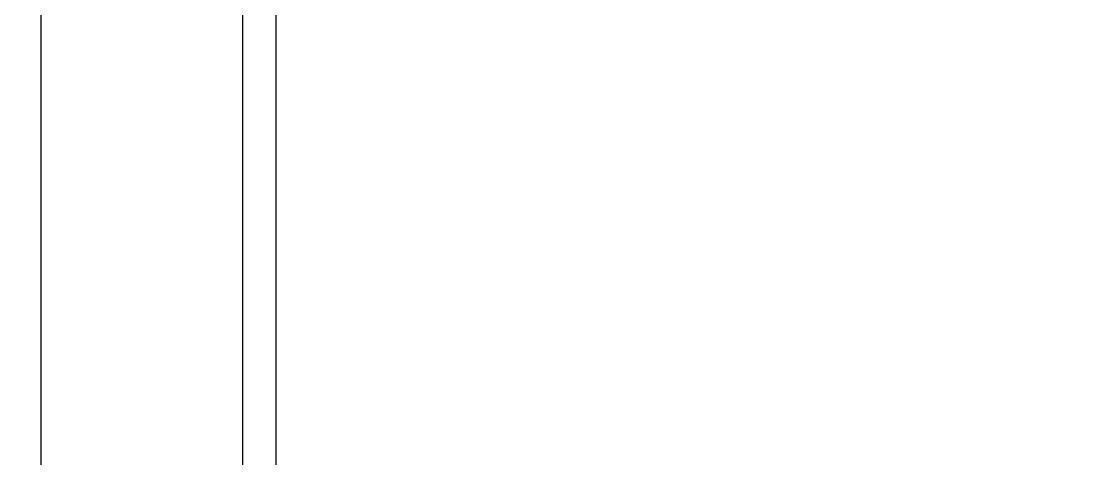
# Model space of a CAD drawing. Header units: inches. Extents: x 21 to 32698, y 13 to 3712.
# Drawn here: x 17855.2 to 17933.6, y 2508.6 to 2541.2 of the extents above; entities that cross this region are included whole.
import ezdxf

# ---------------------------------------------------------------- set-up
doc = ezdxf.new("R2010")
doc.units = ezdxf.units.IN
doc.header["$MEASUREMENT"] = 0
doc.layers.add('Z_MİM_-KM-WALL', color=8, linetype='Continuous', lineweight=25)
doc.layers.add('Z_MİM_-KM-WALL-PLASTER', color=8, linetype='Continuous', lineweight=25)

msp = doc.modelspace()

# ---------------------------------------------------------------- linework, layer by layer
at = {"layer": 'Z_MİM_-KM-WALL'}
for p, q in [((17856.7138015781, 1877.083402004189), (17856.7138015781, 2582.083904746714)), ((17871.7138015781, 1862.083402004189), (17871.7138015781, 2547.083821620888))]:
    msp.add_line(p, q, dxfattribs=at)
at = {"layer": 'Z_MİM_-KM-WALL-PLASTER'}
msp.add_lwpolyline([(17284.21421165807, 2582.084265079447), (17284.21421165807, 2089.583123054451), (17339.21380157811, 2089.583123054451), (17339.21380157811, 1859.583402004189), (17874.2138015781, 1859.583402004189), (17874.2138015781, 2544.583821620888), (18019.21339149815, 2544.583821620888), (18019.21339149815, 1859.583402004189), (18831.71428795201, 1859.583402004189)], dxfattribs=at)

doc.saveas('drawing.dxf')
